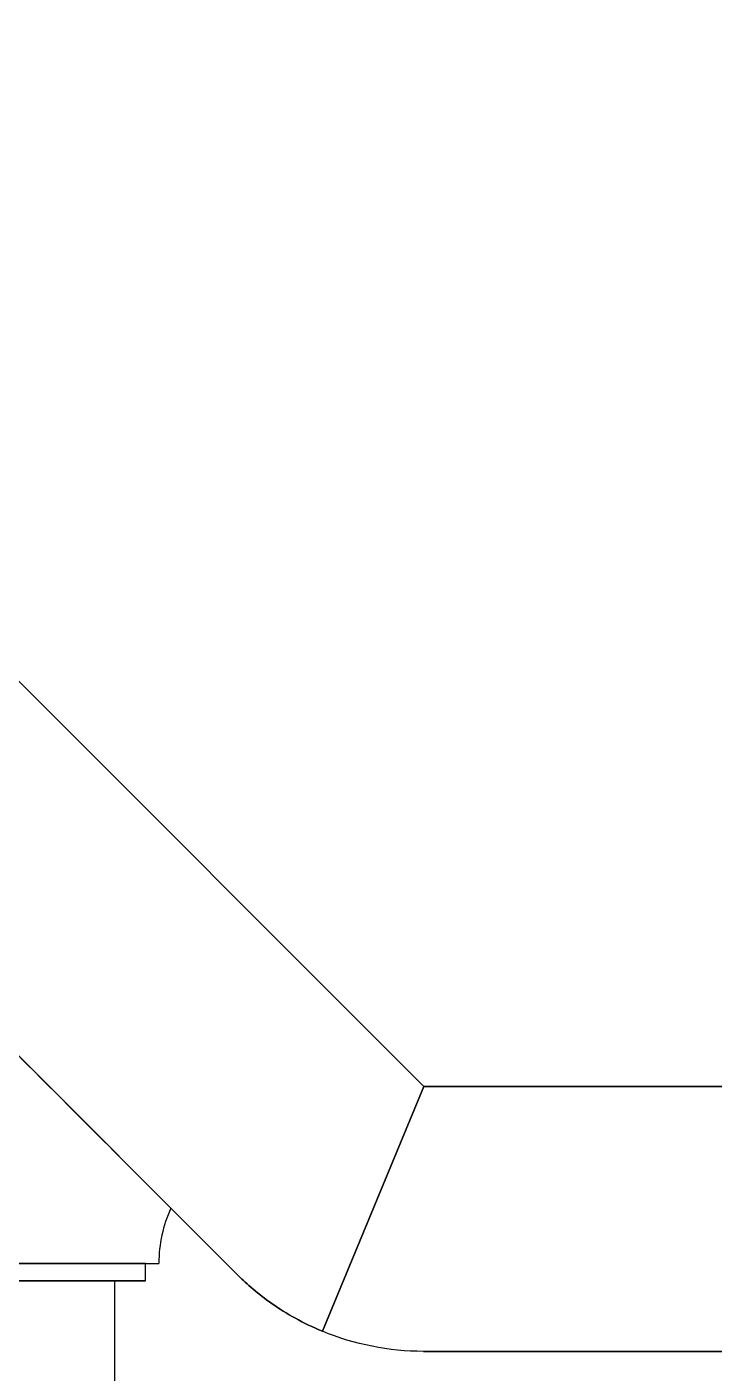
# Model space of a CAD drawing. Header units: millimetres. Extents: x 441156 to 441876, y 4514765 to 4515211.
# Drawn here: x 441348.4829 to 441348.5219, y 4515147.9281 to 4515148.0043 of the extents above; entities that cross this region are included whole.
import ezdxf

# ---------------------------------------------------------------- set-up
doc = ezdxf.new("R2010")
doc.units = ezdxf.units.MM
doc.layers.add('Instalaciones_ventilación_extracción', color=86, linetype='Continuous', lineweight=25)

msp = doc.modelspace()

# ---------------------------------------------------------------- linework, layer by layer
at = {"layer": 'Instalaciones_ventilación_extracción'}
for p, q in [((441348.4453926171, 4515148.004311931, -5.307373364137415e-07), (441348.5053985147, 4515147.944306034, -5.307373364137415e-07)), ((441348.5053985147, 4515147.944306034, -5.307373364137415e-07), (441348.4453926171, 4515148.004311931, -5.307373364137415e-07)), ((441348.4950390459, 4515147.933452299, -5.307373364137415e-07), (441348.4345388823, 4515147.993952462, -5.307373364137415e-07)), ((441348.4345388823, 4515147.993952462, -5.307373364137415e-07), (441348.4950390459, 4515147.933452299, -5.307373364137415e-07)), ((441348.4947860158, 4515147.933699432, -5.307373364137415e-07), (441348.4347860152, 4515147.993699432, -5.307373364137415e-07)), ((441348.4347860152, 4515147.993699432, -5.307373364137415e-07), (441348.4947860158, 4515147.933699432, -5.307373364137415e-07)), ((441348.4829350673, 4515147.945550373, -5.307373364137415e-07), (441348.4825326466, 4515147.945952808, -5.307373364137415e-07)), ((441348.4825326466, 4515147.945952808, -5.307373364137415e-07), (441348.4829350673, 4515147.945550373, -5.307373364137415e-07)), ((441348.4833348934, 4515147.945150547, -5.307373364137415e-07), (441348.4829350673, 4515147.945550373, -5.307373364137415e-07)), ((441348.4829350673, 4515147.945550373, -5.307373364137415e-07), (441348.4833348934, 4515147.945150547, -5.307373364137415e-07)), ((441348.483730889, 4515147.944754566, -5.307373364137415e-07), (441348.4833348934, 4515147.945150547, -5.307373364137415e-07)), ((441348.4833348934, 4515147.945150547, -5.307373364137415e-07), (441348.483730889, 4515147.944754566, -5.307373364137415e-07)), ((441348.4841218042, 4515147.944363651, -5.307373364137415e-07), (441348.483730889, 4515147.944754566, -5.307373364137415e-07)), ((441348.483730889, 4515147.944754566, -5.307373364137415e-07), (441348.4841218042, 4515147.944363651, -5.307373364137415e-07)), ((441348.4845064935, 4515147.943978962, -5.307373364137415e-07), (441348.4841218042, 4515147.944363651, -5.307373364137415e-07)), ((441348.4841218042, 4515147.944363651, -5.307373364137415e-07), (441348.4845064935, 4515147.943978962, -5.307373364137415e-07)), ((441348.5053985147, 4515147.944306034, -5.307373364137415e-07), (441348.4996574, 4515147.930445757, -5.307373364137415e-07)), ((441348.4996574, 4515147.930445757, -5.307373364137415e-07), (441348.5053985147, 4515147.944306034, -5.307373364137415e-07)), ((441348.5053985147, 4515147.944306034, -5.307373364137415e-07), (441348.7653867202, 4515147.944306034, -5.307373364137415e-07)), ((441348.7653867202, 4515147.944306034, -5.307373364137415e-07), (441348.5053985147, 4515147.944306034, -5.307373364137415e-07)), ((441348.4848840107, 4515147.943601444, -5.307373364137415e-07), (441348.4845064935, 4515147.943978962, -5.307373364137415e-07)), ((441348.4845064935, 4515147.943978962, -5.307373364137415e-07), (441348.4848840107, 4515147.943601444, -5.307373364137415e-07)), ((441348.485253457, 4515147.943231998, -5.307373364137415e-07), (441348.4848840107, 4515147.943601444, -5.307373364137415e-07)), ((441348.4848840107, 4515147.943601444, -5.307373364137415e-07), (441348.485253457, 4515147.943231998, -5.307373364137415e-07)), ((441348.4856139152, 4515147.94287154, -5.307373364137415e-07), (441348.485253457, 4515147.943231998, -5.307373364137415e-07)), ((441348.485253457, 4515147.943231998, -5.307373364137415e-07), (441348.4856139152, 4515147.94287154, -5.307373364137415e-07)), ((441348.4859644855, 4515147.942520954, -5.307373364137415e-07), (441348.4856139152, 4515147.94287154, -5.307373364137415e-07)), ((441348.4856139152, 4515147.94287154, -5.307373364137415e-07), (441348.4859644855, 4515147.942520954, -5.307373364137415e-07)), ((441348.486304421, 4515147.942181018, -5.307373364137415e-07), (441348.4859644855, 4515147.942520954, -5.307373364137415e-07)), ((441348.4859644855, 4515147.942520954, -5.307373364137415e-07), (441348.486304421, 4515147.942181018, -5.307373364137415e-07)), ((441348.4866331723, 4515147.941852283, -5.307373364137415e-07), (441348.486304421, 4515147.942181018, -5.307373364137415e-07)), ((441348.486304421, 4515147.942181018, -5.307373364137415e-07), (441348.4866331723, 4515147.941852283, -5.307373364137415e-07)), ((441348.4869501582, 4515147.941535282, -5.307373364137415e-07), (441348.4866331723, 4515147.941852283, -5.307373364137415e-07)), ((441348.4866331723, 4515147.941852283, -5.307373364137415e-07), (441348.4869501582, 4515147.941535282, -5.307373364137415e-07)), ((441348.4872548609, 4515147.941230594, -5.307373364137415e-07), (441348.4869501582, 4515147.941535282, -5.307373364137415e-07)), ((441348.4869501582, 4515147.941535282, -5.307373364137415e-07), (441348.4872548609, 4515147.941230594, -5.307373364137415e-07)), ((441348.4875467159, 4515147.940938739, -5.307373364137415e-07), (441348.4872548609, 4515147.941230594, -5.307373364137415e-07)), ((441348.4872548609, 4515147.941230594, -5.307373364137415e-07), (441348.4875467159, 4515147.940938739, -5.307373364137415e-07)), ((441348.4878253108, 4515147.940660144, -5.307373364137415e-07), (441348.4875467159, 4515147.940938739, -5.307373364137415e-07)), ((441348.4875467159, 4515147.940938739, -5.307373364137415e-07), (441348.4878253108, 4515147.940660144, -5.307373364137415e-07)), ((441348.4880904472, 4515147.940394993, -5.307373364137415e-07), (441348.4878253108, 4515147.940660144, -5.307373364137415e-07)), ((441348.4878253108, 4515147.940660144, -5.307373364137415e-07), (441348.4880904472, 4515147.940394993, -5.307373364137415e-07)), ((441348.4883419583, 4515147.940143482, -5.307373364137415e-07), (441348.4880904472, 4515147.940394993, -5.307373364137415e-07)), ((441348.4880904472, 4515147.940394993, -5.307373364137415e-07), (441348.4883419583, 4515147.940143482, -5.307373364137415e-07)), ((441348.4885796588, 4515147.939905796, -5.307373364137415e-07), (441348.4883419583, 4515147.940143482, -5.307373364137415e-07)), ((441348.4883419583, 4515147.940143482, -5.307373364137415e-07), (441348.4885796588, 4515147.939905796, -5.307373364137415e-07)), ((441348.4888039176, 4515147.939681523, -5.307373364137415e-07), (441348.4885796588, 4515147.939905796, -5.307373364137415e-07)), ((441348.4885796588, 4515147.939905796, -5.307373364137415e-07), (441348.4888039176, 4515147.939681523, -5.307373364137415e-07)), ((441348.4890204706, 4515147.939464984, -5.307373364137415e-07), (441348.4888039176, 4515147.939681523, -5.307373364137415e-07)), ((441348.4888039176, 4515147.939681523, -5.307373364137415e-07), (441348.4890204706, 4515147.939464984, -5.307373364137415e-07)), ((441348.4892300191, 4515147.939255436, -5.307373364137415e-07), (441348.4890204706, 4515147.939464984, -5.307373364137415e-07)), ((441348.4890204706, 4515147.939464984, -5.307373364137415e-07), (441348.4892300191, 4515147.939255436, -5.307373364137415e-07)), ((441348.4894316188, 4515147.939053821, -5.307373364137415e-07), (441348.4892300191, 4515147.939255436, -5.307373364137415e-07)), ((441348.4892300191, 4515147.939255436, -5.307373364137415e-07), (441348.4894316188, 4515147.939053821, -5.307373364137415e-07)), ((441348.4896243066, 4515147.938861134, -5.307373364137415e-07), (441348.4894316188, 4515147.939053821, -5.307373364137415e-07)), ((441348.4894316188, 4515147.939053821, -5.307373364137415e-07), (441348.4896243066, 4515147.938861134, -5.307373364137415e-07)), ((441348.4898071224, 4515147.938678318, -5.307373364137415e-07), (441348.4896243066, 4515147.938861134, -5.307373364137415e-07)), ((441348.4896243066, 4515147.938861134, -5.307373364137415e-07), (441348.4898071224, 4515147.938678318, -5.307373364137415e-07)), ((441348.4899793175, 4515147.938506138, -5.307373364137415e-07), (441348.4898071224, 4515147.938678318, -5.307373364137415e-07)), ((441348.4898071224, 4515147.938678318, -5.307373364137415e-07), (441348.4899793175, 4515147.938506138, -5.307373364137415e-07)), ((441348.4901402826, 4515147.938345158, -5.307373364137415e-07), (441348.4899793175, 4515147.938506138, -5.307373364137415e-07)), ((441348.4899793175, 4515147.938506138, -5.307373364137415e-07), (441348.4901402826, 4515147.938345158, -5.307373364137415e-07)), ((441348.4902894833, 4515147.938195972, -5.307373364137415e-07), (441348.4901402826, 4515147.938345158, -5.307373364137415e-07)), ((441348.4901402826, 4515147.938345158, -5.307373364137415e-07), (441348.4902894833, 4515147.938195972, -5.307373364137415e-07)), ((441348.4904263234, 4515147.938059132, -5.307373364137415e-07), (441348.4902894833, 4515147.938195972, -5.307373364137415e-07)), ((441348.4902894833, 4515147.938195972, -5.307373364137415e-07), (441348.4904263234, 4515147.938059132, -5.307373364137415e-07)), ((441348.4905502713, 4515147.937935169, -5.307373364137415e-07), (441348.4904263234, 4515147.938059132, -5.307373364137415e-07)), ((441348.4904263234, 4515147.938059132, -5.307373364137415e-07), (441348.4905502713, 4515147.937935169, -5.307373364137415e-07)), ((441348.4906610493, 4515147.93782439, -5.307373364137415e-07), (441348.4905502713, 4515147.937935169, -5.307373364137415e-07)), ((441348.4905502713, 4515147.937935169, -5.307373364137415e-07), (441348.4906610493, 4515147.93782439, -5.307373364137415e-07)), ((441348.4907585383, 4515147.937726917, -5.307373364137415e-07), (441348.4906610493, 4515147.93782439, -5.307373364137415e-07)), ((441348.4906610493, 4515147.93782439, -5.307373364137415e-07), (441348.4907585383, 4515147.937726917, -5.307373364137415e-07)), ((441348.4908425985, 4515147.937642841, -5.307373364137415e-07), (441348.4907585383, 4515147.937726917, -5.307373364137415e-07)), ((441348.4907585383, 4515147.937726917, -5.307373364137415e-07), (441348.4908425985, 4515147.937642841, -5.307373364137415e-07)), ((441348.4909131397, 4515147.937572315, -5.307373364137415e-07), (441348.4908425985, 4515147.937642841, -5.307373364137415e-07)), ((441348.4908425985, 4515147.937642841, -5.307373364137415e-07), (441348.4909131397, 4515147.937572315, -5.307373364137415e-07)), ((441348.4909700556, 4515147.937515385, -5.307373364137415e-07), (441348.4909131397, 4515147.937572315, -5.307373364137415e-07)), ((441348.4909131397, 4515147.937572315, -5.307373364137415e-07), (441348.4909700556, 4515147.937515385, -5.307373364137415e-07)), ((441348.4910136499, 4515147.937471805, -5.307373364137415e-07), (441348.4909700556, 4515147.937515385, -5.307373364137415e-07)), ((441348.4909700556, 4515147.937515385, -5.307373364137415e-07), (441348.4910136499, 4515147.937471805, -5.307373364137415e-07)), ((441348.4910442895, 4515147.937441166, -5.307373364137415e-07), (441348.4910136499, 4515147.937471805, -5.307373364137415e-07)), ((441348.4910136499, 4515147.937471805, -5.307373364137415e-07), (441348.4910442895, 4515147.937441166, -5.307373364137415e-07)), ((441348.4910623711, 4515147.937423069, -5.307373364137415e-07), (441348.4910442895, 4515147.937441166, -5.307373364137415e-07)), ((441348.4910442895, 4515147.937441166, -5.307373364137415e-07), (441348.4910623711, 4515147.937423069, -5.307373364137415e-07)), ((441348.4910683223, 4515147.937417133, -5.307373364137415e-07), (441348.4910623711, 4515147.937423069, -5.307373364137415e-07)), ((441348.4910623711, 4515147.937423069, -5.307373364137415e-07), (441348.4910683223, 4515147.937417133, -5.307373364137415e-07)), ((441348.4053927577, 4515147.934144591, -5.307373364137415e-07), (441348.4903926282, 4515147.934292944, -5.307373364137415e-07)), ((441348.4053927577, 4515147.934144591, -5.307373364137415e-07), (441348.4903926282, 4515147.934292944, -5.307373364137415e-07)), ((441348.4896426174, 4515147.934291635, -5.307373364137415e-07), (441348.4061426167, 4515147.934145899, -5.307373364137415e-07)), ((441348.4061426167, 4515147.934145899, -5.307373364137415e-07), (441348.4896426174, 4515147.934291635, -5.307373364137415e-07)), ((441348.4896426174, 4515147.933306034, -5.307373364137415e-07), (441348.4896426174, 4515147.934291635, -5.307373364137415e-07)), ((441348.4061426167, 4515147.933306034, -5.307373364137415e-07), (441348.4896426174, 4515147.933306034, -5.307373364137415e-07)), ((441348.4896426174, 4515147.933306034, -5.307373364137415e-07), (441348.4061426167, 4515147.933306034, -5.307373364137415e-07)), ((441348.4078926175, 4515147.933306034, -5.307373364137415e-07), (441348.4878926175, 4515147.933306034, -5.307373364137415e-07)), ((441348.4878926175, 4515147.933306034, -5.307373364137415e-07), (441348.4078926175, 4515147.933306034, -5.307373364137415e-07)), ((441348.4878926175, 4515147.884306034, -5.307373364137415e-07), (441348.4878926175, 4515147.933306034, -5.307373364137415e-07)), ((441348.4950957113, 4515147.933398533, -5.307373364137415e-07), (441348.4950390403, 4515147.933452304, -5.307373364137415e-07)), ((441348.4950390403, 4515147.933452304, -5.307373364137415e-07), (441348.4950957113, 4515147.933398533, -5.307373364137415e-07)), ((441348.4951859369, 4515147.933314045, -5.307373364137415e-07), (441348.4950957113, 4515147.933398533, -5.307373364137415e-07)), ((441348.4950957113, 4515147.933398533, -5.307373364137415e-07), (441348.4951859369, 4515147.933314045, -5.307373364137415e-07)), ((441348.4952843562, 4515147.933223484, -5.307373364137415e-07), (441348.4951859369, 4515147.933314045, -5.307373364137415e-07)), ((441348.4951859369, 4515147.933314045, -5.307373364137415e-07), (441348.4952843562, 4515147.933223484, -5.307373364137415e-07)), ((441348.4953882527, 4515147.933129597, -5.307373364137415e-07), (441348.4952843562, 4515147.933223484, -5.307373364137415e-07)), ((441348.4952843562, 4515147.933223484, -5.307373364137415e-07), (441348.4953882527, 4515147.933129597, -5.307373364137415e-07)), ((441348.4954971551, 4515147.93303307, -5.307373364137415e-07), (441348.4953882527, 4515147.933129597, -5.307373364137415e-07)), ((441348.4953882527, 4515147.933129597, -5.307373364137415e-07), (441348.4954971551, 4515147.93303307, -5.307373364137415e-07)), ((441348.4956101766, 4515147.932934849, -5.307373364137415e-07), (441348.4954971551, 4515147.93303307, -5.307373364137415e-07)), ((441348.4954971551, 4515147.93303307, -5.307373364137415e-07), (441348.4956101766, 4515147.932934849, -5.307373364137415e-07)), ((441348.4957271964, 4515147.932835224, -5.307373364137415e-07), (441348.4956101766, 4515147.932934849, -5.307373364137415e-07)), ((441348.4956101766, 4515147.932934849, -5.307373364137415e-07), (441348.4957271964, 4515147.932835224, -5.307373364137415e-07)), ((441348.4958483363, 4515147.932734226, -5.307373364137415e-07), (441348.4957271964, 4515147.932835224, -5.307373364137415e-07)), ((441348.4957271964, 4515147.932835224, -5.307373364137415e-07), (441348.4958483363, 4515147.932734226, -5.307373364137415e-07)), ((441348.4959738553, 4515147.932631886, -5.307373364137415e-07), (441348.4958483363, 4515147.932734226, -5.307373364137415e-07)), ((441348.4958483363, 4515147.932734226, -5.307373364137415e-07), (441348.4959738553, 4515147.932631886, -5.307373364137415e-07)), ((441348.4961036007, 4515147.932528445, -5.307373364137415e-07), (441348.4959738553, 4515147.932631886, -5.307373364137415e-07)), ((441348.4959738553, 4515147.932631886, -5.307373364137415e-07), (441348.4961036007, 4515147.932528445, -5.307373364137415e-07)), ((441348.4962373283, 4515147.932424229, -5.307373364137415e-07), (441348.4961036007, 4515147.932528445, -5.307373364137415e-07)), ((441348.4961036007, 4515147.932528445, -5.307373364137415e-07), (441348.4962373283, 4515147.932424229, -5.307373364137415e-07)), ((441348.4963748558, 4515147.932319523, -5.307373364137415e-07), (441348.4962373283, 4515147.932424229, -5.307373364137415e-07)), ((441348.4962373283, 4515147.932424229, -5.307373364137415e-07), (441348.4963748558, 4515147.932319523, -5.307373364137415e-07)), ((441348.4965159232, 4515147.932214634, -5.307373364137415e-07), (441348.4963748558, 4515147.932319523, -5.307373364137415e-07)), ((441348.4963748558, 4515147.932319523, -5.307373364137415e-07), (441348.4965159232, 4515147.932214634, -5.307373364137415e-07)), ((441348.4966603323, 4515147.932109882, -5.307373364137415e-07), (441348.4965159232, 4515147.932214634, -5.307373364137415e-07)), ((441348.4965159232, 4515147.932214634, -5.307373364137415e-07), (441348.4966603323, 4515147.932109882, -5.307373364137415e-07)), ((441348.4968078547, 4515147.932005542, -5.307373364137415e-07), (441348.4966603323, 4515147.932109882, -5.307373364137415e-07)), ((441348.4966603323, 4515147.932109882, -5.307373364137415e-07), (441348.4968078547, 4515147.932005542, -5.307373364137415e-07)), ((441348.4969588249, 4515147.931901569, -5.307373364137415e-07), (441348.4968078547, 4515147.932005542, -5.307373364137415e-07)), ((441348.4968078547, 4515147.932005542, -5.307373364137415e-07), (441348.4969588249, 4515147.931901569, -5.307373364137415e-07)), ((441348.497113946, 4515147.931797534, -5.307373364137415e-07), (441348.4969588249, 4515147.931901569, -5.307373364137415e-07)), ((441348.4969588249, 4515147.931901569, -5.307373364137415e-07), (441348.497113946, 4515147.931797534, -5.307373364137415e-07)), ((441348.4972731257, 4515147.931693653, -5.307373364137415e-07), (441348.497113946, 4515147.931797534, -5.307373364137415e-07)), ((441348.497113946, 4515147.931797534, -5.307373364137415e-07), (441348.4972731257, 4515147.931693653, -5.307373364137415e-07)), ((441348.4974362422, 4515147.931590122, -5.307373364137415e-07), (441348.4972731257, 4515147.931693653, -5.307373364137415e-07)), ((441348.4972731257, 4515147.931693653, -5.307373364137415e-07), (441348.4974362422, 4515147.931590122, -5.307373364137415e-07)), ((441348.4976032032, 4515147.931487171, -5.307373364137415e-07), (441348.4974362422, 4515147.931590122, -5.307373364137415e-07)), ((441348.4974362422, 4515147.931590122, -5.307373364137415e-07), (441348.4976032032, 4515147.931487171, -5.307373364137415e-07)), ((441348.4977738727, 4515147.931384968, -5.307373364137415e-07), (441348.4976032032, 4515147.931487171, -5.307373364137415e-07)), ((441348.4976032032, 4515147.931487171, -5.307373364137415e-07), (441348.4977738727, 4515147.931384968, -5.307373364137415e-07)), ((441348.4979481437, 4515147.931283756, -5.307373364137415e-07), (441348.4977738727, 4515147.931384968, -5.307373364137415e-07)), ((441348.4977738727, 4515147.931384968, -5.307373364137415e-07), (441348.4979481437, 4515147.931283756, -5.307373364137415e-07)), ((441348.498125909, 4515147.931183735, -5.307373364137415e-07), (441348.4979481437, 4515147.931283756, -5.307373364137415e-07)), ((441348.4979481437, 4515147.931283756, -5.307373364137415e-07), (441348.498125909, 4515147.931183735, -5.307373364137415e-07)), ((441348.4983070456, 4515147.931085072, -5.307373364137415e-07), (441348.498125909, 4515147.931183735, -5.307373364137415e-07)), ((441348.498125909, 4515147.931183735, -5.307373364137415e-07), (441348.4983070456, 4515147.931085072, -5.307373364137415e-07)), ((441348.4984914028, 4515147.930987949, -5.307373364137415e-07), (441348.4983070456, 4515147.931085072, -5.307373364137415e-07)), ((441348.4983070456, 4515147.931085072, -5.307373364137415e-07), (441348.4984914028, 4515147.930987949, -5.307373364137415e-07)), ((441348.4986788417, 4515147.930892506, -5.307373364137415e-07), (441348.4984914028, 4515147.930987949, -5.307373364137415e-07)), ((441348.4984914028, 4515147.930987949, -5.307373364137415e-07), (441348.4986788417, 4515147.930892506, -5.307373364137415e-07)), ((441348.4988692105, 4515147.930798893, -5.307373364137415e-07), (441348.4986788417, 4515147.930892506, -5.307373364137415e-07)), ((441348.4986788417, 4515147.930892506, -5.307373364137415e-07), (441348.4988692105, 4515147.930798893, -5.307373364137415e-07)), ((441348.4990623557, 4515147.930707279, -5.307373364137415e-07), (441348.4988692105, 4515147.930798893, -5.307373364137415e-07)), ((441348.4988692105, 4515147.930798893, -5.307373364137415e-07), (441348.4990623557, 4515147.930707279, -5.307373364137415e-07)), ((441348.4992581411, 4515147.930617802, -5.307373364137415e-07), (441348.4990623557, 4515147.930707279, -5.307373364137415e-07)), ((441348.4990623557, 4515147.930707279, -5.307373364137415e-07), (441348.4992581411, 4515147.930617802, -5.307373364137415e-07)), ((441348.499456429, 4515147.930530628, -5.307373364137415e-07), (441348.4992581411, 4515147.930617802, -5.307373364137415e-07)), ((441348.4992581411, 4515147.930617802, -5.307373364137415e-07), (441348.499456429, 4515147.930530628, -5.307373364137415e-07)), ((441348.4996574028, 4515147.930445759, -5.307373364137415e-07), (441348.499456429, 4515147.930530628, -5.307373364137415e-07)), ((441348.499456429, 4515147.930530628, -5.307373364137415e-07), (441348.4996574028, 4515147.930445759, -5.307373364137415e-07)), ((441348.7653926174, 4515147.929306034, -5.307373364137415e-07), (441348.5053926167, 4515147.929306034, -5.307373364137415e-07)), ((441348.5053926167, 4515147.929306034, -5.307373364137415e-07), (441348.7653926174, 4515147.929306034, -5.307373364137415e-07))]:
    msp.add_line(p, q, dxfattribs=at)
for centre, radius, start, end in [((441348.4978926173, 4515147.934306034, -5.307373364137415e-07), 0.007500000000035811, 155.4924377295621, 180.1000185662384), ((441348.5053926167, 4515147.944306034, -5.307373364137415e-07), 0.01500000000007162, 225.0000280346283, 226.351062603982), ((441348.5053926167, 4515147.944306034, -5.307373364137415e-07), 0.01500000000007162, 225.0000280346283, 226.351062603982)]:
    msp.add_arc(centre, radius, start, end, dxfattribs=at)
at = {"layer": 'Instalaciones_ventilación_extracción', "extrusion": (0, 0, -1)}
for major_axis, ratio, start_param, end_param in [((1.152182119238121e-17, -0.01500000000007162), 0.9999999999999978, 0, 0.3923358589551349), ((-8.72182119236785e-18, 0.01500000000007162), 0.9999999999999996, 3.141592653589792, 3.533928512544926)]:
    msp.add_ellipse((441348.5053926167, 4515147.944306034, -5.307373364137415e-07), major_axis=major_axis, ratio=ratio, start_param=start_param, end_param=end_param, dxfattribs=at)

doc.saveas('drawing.dxf')
